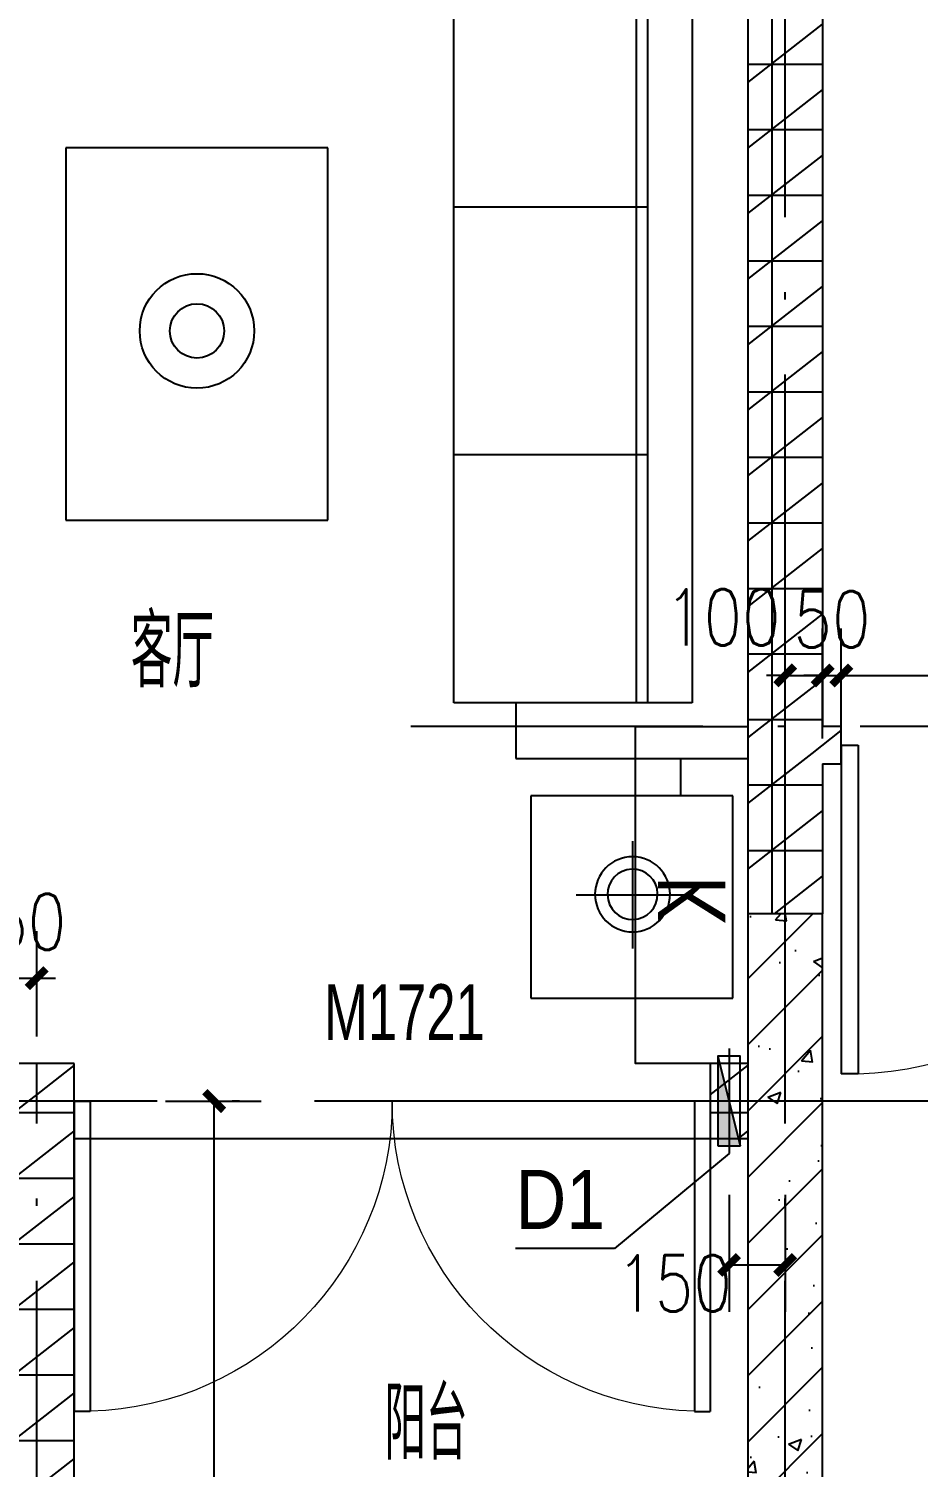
# Model space of a CAD drawing. Extents: x 718358 to 1668613, y -348838 to -159582.
# Drawn here: x 802814 to 805191, y -336072 to -332231 of the extents above; entities that cross this region are included whole.
import ezdxf

# ---------------------------------------------------------------- set-up
doc = ezdxf.new("R2010")
doc.units = 0
doc.header["$LTSCALE"] = 1000
doc.linetypes.add('DOTE', pattern=[2.42, 2, -0.2, 0.02, -0.2])
for name, color, linetype in [('建-墙体', 2, 'Continuous'), ('建-家具', 251, 'Continuous'), ('建-尺寸', 73, 'Continuous'), ('建-影线', 8, 'Continuous'), ('建-房间名', 7, 'Continuous'), ('建-柱子', 6, 'Continuous'), ('建-空调及空调洞', 70, 'Continuous'), ('建-轴网', 14, 'DOTE'), ('建-门窗', 4, 'Continuous'), ('建-门窗-编号', 7, 'Continuous')]:
    doc.layers.add(name, color=color, linetype=linetype)
doc.layers.add('栏杆', color=30, linetype='Continuous', lineweight=9)
doc.styles.add('_TCH_DIM', font='gt单线西文.shx', dxfattribs={"width": 0.8, "bigfont": 'gt单线中文.shx'})
doc.styles.add('_TCH_WINDOW', font='gt单线西文.shx', dxfattribs={"height": 3.5, "bigfont": 'gt单线中文.shx'})
doc.styles.add('DIM_FONT', font='SIMPLEX.shx', dxfattribs={"width": 0.8, "bigfont": 'GBCBIG.shx'})
doc.dimstyles.new('DIMN50', dxfattribs={"dimscale": 0.5, "dimtxt": 300, "dimasz": 100, "dimexe": 250, "dimexo": 300, "dimgap": 150, "dimtad": 1, "dimdec": 0, "dimzin": 0, "dimdsep": 46, "dimtxsty": 'DIM_FONT', "dimblk": 'ARCHTICK', "dimcen": 0.09, "dimdle": 1, "dimclrt": 7, "dimazin": 2, "dimtfac": 1, "dimtdec": 0, "dimtix": 1, "dimtmove": 2, "dimatfit": 3, "dimldrblk": 'ARCHTICK', "dimfxl": 1, "dimtolj": 1, "dimtzin": 0, "dimarcsym": 0})
pattern_1 = [(0, (0, 0), (0, 175), []), (37.875, (200, 0), (-84.807639, 109.038328), []), (90, (200, 0), (-225, 1e-14), [])]

# ---------------------------------------------------------------- blocks, each defined once
blk = doc.blocks.new('sf')
at = {"layer": '建-家具'}
for p, q in [((79749.9, -87777.5), (79749.9, -87237.8)), ((79749.9, -87237.8), (80289.6, -87237.8)), ((80289.6, -87237.8), (80289.6, -87777.5)), ((79387.7, -87279.8), (78507.7, -87279.8)), ((78507.7, -87842.8), (78507.7, -87279.8)), ((79387.7, -87844.4), (79387.7, -87279.8)), ((79749.9, -87337.8), (79387.7, -87337.8)), ((80021.5, -87656.9), (80021.5, -87370.7)), ((79252.7, -87414.7), (78642.6, -87414.7)), ((78642.6, -87993.9), (78642.6, -87414.7)), ((79252.7, -87414.7), (79252.7, -87993.9)), ((78642.6, -87522.8), (79252.7, -87522.8)), ((79871.2, -87513.8), (80171.8, -87513.8)), ((78642.6, -87549.8), (79252.7, -87549.8)), ((80289.6, -87777.5), (79749.9, -87777.5)), ((80149.9, -87877.5), (80149.9, -87777.5)), ((78642.6, -87842.8), (78507.7, -87842.8)), ((79252.7, -87844.4), (79387.7, -87844.4)), ((79708.3, -87877.5), (80329.4, -87877.5)), ((79708.3, -88025.9), (79708.3, -87877.5)), ((79252.7, -87993.9), (78642.6, -87993.9)), ((80181, -88025.9), (79543.9, -88025.9)), ((79543.9, -89996.8), (79543.9, -88025.9)), ((80032.4, -89996.8), (80032.4, -88025.9)), ((80062.1, -89996.8), (80062.1, -88025.9)), ((80181, -88025.9), (80181, -89996.8)), ((79207.7, -88514.3), (78507.7, -88514.3)), ((78507.7, -88514.3), (78507.7, -89508.4)), ((79207.7, -89508.4), (79207.7, -88514.3)), ((80062.1, -88672.8), (79543.9, -88672.8)), ((79543.9, -89333), (80062.1, -89333)), ((78507.7, -89508.4), (79207.7, -89508.4)), ((80181, -89996.8), (79543.9, -89996.8)), ((79710.1, -89996.8), (79710.1, -90145.2)), ((79710.1, -90145.2), (80329.4, -90145.2)), ((80149.9, -90145.2), (80149.9, -90245.2)), ((79749.9, -90245.2), (79749.9, -90784.9)), ((80289.6, -90245.2), (79749.9, -90245.2)), ((80289.6, -90784.9), (80289.6, -90245.2)), ((80021.5, -90365.8), (80021.5, -90652)), ((79871.2, -90508.9), (80171.8, -90508.9)), ((79749.9, -90784.9), (80289.6, -90784.9))]:
    blk.add_line(p, q, dxfattribs=at)
blk.add_lwpolyline([(80329.4, -87877.5), (80329.4, -90145.2)], dxfattribs=at)
for radius in [152.9, 72.6]:
    blk.add_circle((78857.7, -89003.4), radius, dxfattribs=at)
for major_axis, start_param, end_param in [((-100.3, -0.4), -0.003785, 6.2794), ((67.1, -1.6), 3.165615400503639, 9.448800707683226)]:
    blk.add_ellipse((80021.5, -87515), major_axis=major_axis, ratio=1, start_param=start_param, end_param=end_param, dxfattribs=at)
at = {"layer": '建-家具', "extrusion": (8.87659e-44, -1.84514e-37, -1)}
blk.add_ellipse((80021.5, -90507.7), major_axis=(-100.3, 0.4), ratio=1, start_param=-0.003785, end_param=6.2794, dxfattribs=at)
at = {"layer": '建-家具', "extrusion": (9.70209e-44, -1.84514e-37, -1)}
blk.add_ellipse((80021.5, -90507.7), major_axis=(67.1, 1.6), ratio=1, start_param=3.165615400503639, end_param=9.448800707683226, dxfattribs=at)
blk = doc.blocks.new('空调穿墙管')
at = {"layer": '建-空调及空调洞'}
h = blk.add_hatch(color=256, dxfattribs=at)
h.paths.add_polyline_path([(30, 120), (0, 120), (0, 0), (60, 0)])
h.paths.add_polyline_path([(0, 240), (0, 120), (30, 120)])
for p, q in [((0, 240), (60, 0)), ((30, 260), (30, -20))]:
    blk.add_line(p, q, dxfattribs=at)
blk.add_lwpolyline([(0, 0), (60, 0), (60, 240), (0, 240)], close=True, dxfattribs=at)
blk = doc.blocks.new('空调壁挂机')
at = {"layer": '建-空调及空调洞'}
blk.add_lwpolyline([(900, 300), (900, 0), (0, 0), (0, 300)], close=True, dxfattribs=at)
at = {"layer": '建-空调及空调洞', "style": '_TCH_DIM', "text_generation_flag": 4, "width": 0.8}
blk.add_text('K', height=180, dxfattribs=at).set_placement((398.6, 240.5))
blk = doc.blocks.new('$DorLib2D$00000002')
for p, q in [((-0.5, 0), (-0.5, 0.4875)), ((-0.475, 0.4875), (-0.5, 0.4875)), ((-0.475, 0), (-0.475, 0.4875)), ((0.475, 0), (0.475, 0.4875)), ((0.475, 0.4875), (0.5, 0.4875)), ((0.5, 0), (0.5, 0.4875)), ((-0.5, 0), (-0.475, 0)), ((0.5, 0), (0.475, 0))]:
    blk.add_line(p, q)
at = {"lineweight": 13}
for centre, start, end in [((-0.4875, 0), 0, 88.5307), ((0.4875, 0), 91.4693, 180)]:
    blk.add_arc(centre, 0.4875, start, end, dxfattribs=at)
blk = doc.blocks.new('$TCHSYS$DOOR2D')
for p, q in [((0.45, 0.975), (0.5, 0.975)), ((0.45, 0), (0.45, 0.975)), ((0.5, 0), (0.5, 0.975)), ((0.5, 0), (0.45, 0))]:
    blk.add_line(p, q)
at = {"lineweight": 13}
blk.add_arc((0.475, 0), 0.975, 91.4693, 180, dxfattribs=at)
blk = doc.blocks.new('_ArchTick')
at = {"color": 0, "linetype": 'ByBlock', "const_width": 0.4}
blk.add_lwpolyline([(-0.5, -0.5), (0.5, 0.5)], dxfattribs=at)
blk = doc.blocks.new('*D455')
at = {"layer": 'Defpoints', "color": 0, "transparency": 16777216}
for p in [(802835.2, -334765.5), (802685.2, -335071.2), (802835.2, -335071.2)]:
    blk.add_point(p, dxfattribs=at)
at = {"layer": '建-尺寸', "color": 0, "lineweight": -2, "transparency": 16777216}
for p, q in [((802685.2, -334921.2), (802685.2, -334640.5)), ((802835.2, -334921.2), (802835.2, -334640.5)), ((802685.2, -334765.5), (802635.2, -334765.5)), ((802685.2, -334765.5), (802835.2, -334765.5)), ((802835.2, -334765.5), (802885.2, -334765.5))]:
    blk.add_line(p, q, dxfattribs=at)
at = {"layer": '建-尺寸', "color": 0, "lineweight": -2, "transparency": 16777216, "xscale": 50, "yscale": 50, "zscale": 50}
blk.add_blockref('_ArchTick', (802685.2, -334765.5), dxfattribs=at)
at = {"layer": '建-尺寸', "color": 0, "lineweight": -2, "transparency": 16777216, "xscale": 50, "yscale": 50, "zscale": 50, "rotation": 180}
blk.add_blockref('_ArchTick', (802835.2, -334765.5), dxfattribs=at)
at = {"layer": '建-尺寸', "color": 7, "transparency": 16777216, "insert": (802760.2, -334615.5), "char_height": 150, "attachment_point": 5, "style": 'DIM_FONT'}
blk.add_mtext('\\A1;150', dxfattribs=at)
blk = doc.blocks.new('*D459')
at = {"layer": 'Defpoints', "color": 0, "transparency": 16777216}
for p in [(804935.2, -333957.4), (804835.2, -334275.6), (804935.2, -334275.6)]:
    blk.add_point(p, dxfattribs=at)
at = {"layer": '建-尺寸', "color": 0, "lineweight": -2, "transparency": 16777216}
for p, q in [((804835.2, -334125.6), (804835.2, -333832.4)), ((804935.2, -334125.6), (804935.2, -333832.4)), ((804835.2, -333957.4), (804785.2, -333957.4)), ((804835.2, -333957.4), (804935.2, -333957.4)), ((804935.2, -333957.4), (804985.2, -333957.4))]:
    blk.add_line(p, q, dxfattribs=at)
at = {"layer": '建-尺寸', "color": 0, "lineweight": -2, "transparency": 16777216, "xscale": 50, "yscale": 50, "zscale": 50}
blk.add_blockref('_ArchTick', (804835.2, -333957.4), dxfattribs=at)
at = {"layer": '建-尺寸', "color": 0, "lineweight": -2, "transparency": 16777216, "xscale": 50, "yscale": 50, "zscale": 50, "rotation": 180}
blk.add_blockref('_ArchTick', (804935.2, -333957.4), dxfattribs=at)
at = {"layer": '建-尺寸', "color": 7, "transparency": 16777216, "insert": (804668.6, -333802.4), "char_height": 150, "attachment_point": 5, "style": 'DIM_FONT'}
blk.add_mtext('\\A1;100', dxfattribs=at)
blk = doc.blocks.new('*D460')
at = {"layer": 'Defpoints', "color": 0, "transparency": 16777216}
for p in [(804985.2, -333957.4), (804935.2, -334275.6), (804985.2, -334275.6)]:
    blk.add_point(p, dxfattribs=at)
at = {"layer": '建-尺寸', "color": 0, "lineweight": -2, "transparency": 16777216}
for p, q in [((804935.2, -334125.6), (804935.2, -333832.4)), ((804985.2, -334125.6), (804985.2, -333832.4)), ((804935.2, -333957.4), (804885.2, -333957.4)), ((804935.2, -333957.4), (804985.2, -333957.4)), ((804985.2, -333957.4), (805035.2, -333957.4))]:
    blk.add_line(p, q, dxfattribs=at)
at = {"layer": '建-尺寸', "color": 0, "lineweight": -2, "transparency": 16777216, "xscale": 50, "yscale": 50, "zscale": 50}
blk.add_blockref('_ArchTick', (804935.2, -333957.4), dxfattribs=at)
at = {"layer": '建-尺寸', "color": 0, "lineweight": -2, "transparency": 16777216, "xscale": 50, "yscale": 50, "zscale": 50, "rotation": 180}
blk.add_blockref('_ArchTick', (804985.2, -333957.4), dxfattribs=at)
at = {"layer": '建-尺寸', "color": 7, "transparency": 16777216, "insert": (804960.2, -333807.4), "char_height": 150, "attachment_point": 5, "style": 'DIM_FONT'}
blk.add_mtext('\\A1;50', dxfattribs=at)
blk = doc.blocks.new('*D461')
at = {"layer": 'Defpoints', "color": 0, "transparency": 16777216}
for p in [(805885.2, -333957.4), (804985.2, -334275.6), (805885.2, -334275.6)]:
    blk.add_point(p, dxfattribs=at)
at = {"layer": '建-尺寸', "color": 0, "lineweight": -2, "transparency": 16777216}
for p, q in [((804985.2, -334125.6), (804985.2, -333832.4)), ((805885.2, -334125.6), (805885.2, -333832.4)), ((804984.7, -333957.4), (805885.7, -333957.4))]:
    blk.add_line(p, q, dxfattribs=at)
at = {"layer": '建-尺寸', "color": 0, "lineweight": -2, "transparency": 16777216, "xscale": 50, "yscale": 50, "zscale": 50, "rotation": 180}
blk.add_blockref('_ArchTick', (804985.2, -333957.4), dxfattribs=at)
at = {"layer": '建-尺寸', "color": 0, "lineweight": -2, "transparency": 16777216, "xscale": 50, "yscale": 50, "zscale": 50}
blk.add_blockref('_ArchTick', (805885.2, -333957.4), dxfattribs=at)
at = {"layer": '建-尺寸', "color": 7, "transparency": 16777216, "insert": (805435.2, -333807.4), "char_height": 150, "attachment_point": 5, "style": 'DIM_FONT'}
blk.add_mtext('\\A1;900', dxfattribs=at)
blk = doc.blocks.new('*D515')
at = {"layer": 'Defpoints', "color": 0, "transparency": 16777216}
for p in [(804685.2, -335194.4), (804835.2, -335194.4), (804835.2, -335531.5)]:
    blk.add_point(p, dxfattribs=at)
at = {"layer": '建-尺寸', "color": 0, "lineweight": -2, "transparency": 16777216}
for p, q in [((804685.2, -335344.4), (804685.2, -335656.5)), ((804835.2, -335344.4), (804835.2, -335656.5)), ((804684.7, -335531.5), (804835.7, -335531.5))]:
    blk.add_line(p, q, dxfattribs=at)
at = {"layer": '建-尺寸', "color": 0, "lineweight": -2, "transparency": 16777216, "xscale": 50, "yscale": 50, "zscale": 50}
for p, rotation in [((804685.2, -335531.5), 179.9999364059758), ((804835.2, -335531.5), 359.9999364059758)]:
    blk.add_blockref('_ArchTick', p, dxfattribs=dict(at, rotation=rotation))
at = {"layer": '建-尺寸', "color": 7, "transparency": 16777216, "insert": (804538.6, -335580.7), "char_height": 150, "attachment_point": 5, "rotation": 359.9999, "style": 'DIM_FONT'}
blk.add_mtext('\\A1;150', dxfattribs=at)
blk = doc.blocks.new('*D568')
at = {"layer": 'Defpoints', "color": 0, "transparency": 16777216}
for p in [(803029.3, -335093.8), (803309.7, -335093.8), (803029.3, -337543.8)]:
    blk.add_point(p, dxfattribs=at)
at = {"layer": '建-尺寸', "color": 0, "lineweight": -2, "transparency": 16777216}
for p, q in [((803179.3, -335093.8), (803434.7, -335093.8)), ((803309.7, -337544.3), (803309.7, -335093.3)), ((803179.3, -337543.8), (803434.7, -337543.8))]:
    blk.add_line(p, q, dxfattribs=at)
at = {"layer": '建-尺寸', "color": 0, "lineweight": -2, "transparency": 16777216, "xscale": 50, "yscale": 50, "zscale": 50}
for p, rotation in [((803309.7, -335093.8), 90), ((803309.7, -337543.8), 270)]:
    blk.add_blockref('_ArchTick', p, dxfattribs=dict(at, rotation=rotation))
at = {"layer": '建-尺寸', "color": 7, "transparency": 16777216, "insert": (803159.7, -336318.8), "char_height": 150, "attachment_point": 5, "rotation": 90, "style": 'DIM_FONT'}
blk.add_mtext('\\A1;2450', dxfattribs=at)

msp = doc.modelspace()

# ---------------------------------------------------------------- hatches: boundary and pattern name
at = {"layer": '建-影线'}
h = msp.add_hatch(dxfattribs=at)
h.set_pattern_fill('空心砖', color=256, scale=50, style=0)
h.set_pattern_definition(pattern_1)
h.paths.add_polyline_path([(804935.2, -330993.8), (804735.2, -330993.8), (804735.2, -334093.8), (804868.5, -334127.1), (804935.2, -334093.8)])
h = msp.add_hatch(dxfattribs=at)
h.set_pattern_fill('空心砖', color=256, scale=50, style=0)
h.set_pattern_definition(pattern_1)
h.paths.add_polyline_path([(804735.2, -334593.8), (804935.2, -334593.8), (804935.2, -334193.8), (804868.5, -334127.1), (804735.2, -334093.8)])
h = msp.add_hatch(dxfattribs=at)
h.set_pattern_fill('空心砖', color=256, scale=50, style=0)
h.set_pattern_definition(pattern_1)
h.paths.add_polyline_path([(804935.2, -334193.8), (804985.2, -334193.8), (804985.2, -334093.8), (804935.2, -334093.8), (804868.5, -334127.1)])
h = msp.add_hatch(dxfattribs=at)
h.set_pattern_fill('钢筋混凝土', color=256, scale=50, style=0)
h.set_pattern_definition([(45, (0, 0), (-88.388348, 88.388348), []), (50, (0, 0), (358.63009, -31.37607), [37.5, -412.5]), (355, (0, 0), (-69.37567, 376.09607), [30, -330]), (100.4514, (29.9, -2.6), (289.25469, 344.71977), [31.8701, -350.57106]), (46.1842, (0, 100), (533.62052, -82.7595), [56.25, -618.75]), (96.6356, (44.47, 93.1), (467.33135, 487.05894), [47.80514, -525.8565]), (351.1842, (0, 100), (467.33097, 487.0593), [45, -495]), (21, (50, 75), (298.45353, -201.30945), [37.5, -412.5]), (326, (50, 75), (121.65767, 362.57502), [30, -330]), (71.4514, (74.87, 58.22), (420.11131, 161.26525), [31.8701, -350.57106]), (37.5, (0, 0), (6.079928, 166.446927), [0, -326, 0, -335, 0, -331.25]), (7.5, (0, 0), (131.53477, 197.205856), [0, -191, 0, -318.5, 0, -126.25]), (327.5, (-111.5, 0), (266.911218, -11.277436), [0, -125, 0, -390, 0, -517.5]), (317.5, (-161.5, 0), (291.593085, 50.05249), [0, -162.5, 0, -259, 0, -367.5])])
h.paths.add_polyline_path([(804735.2, -338093.8), (804935.2, -338093.8), (804935.2, -334593.8), (804735.2, -334593.8)])
h = msp.add_hatch(dxfattribs=at)
h.set_pattern_fill('空心砖', color=256, scale=50, style=0)
h.set_pattern_definition(pattern_1)
h.paths.add_polyline_path([(802835.2, -334993.8), (802685.2, -334993.8), (802685.2, -335093.8), (802835.2, -335093.8)])
h = msp.add_hatch(dxfattribs=at)
h.set_pattern_fill('空心砖', color=256, scale=50, style=0)
h.set_pattern_definition(pattern_1)
h.paths.add_polyline_path([(802935.2, -335193.8), (802935.2, -334993.8), (802835.2, -334993.8), (802835.2, -335093.8)])
h = msp.add_hatch(dxfattribs=at)
h.set_pattern_fill('空心砖', color=256, scale=50, style=0)
h.set_pattern_definition(pattern_1)
h.paths.add_polyline_path([(804735.2, -335193.8), (804735.2, -334993.8), (804635.2, -334993.8), (804635.2, -335193.8)])
h = msp.add_hatch(dxfattribs=at)
h.set_pattern_fill('空心砖', color=256, scale=50, style=0)
h.set_pattern_definition(pattern_1)
h.paths.add_polyline_path([(802935.2, -338693.8), (802935.2, -335193.8), (802835.2, -335093.8), (802735.2, -335093.8), (802735.2, -338693.8)])
at = {"layer": '栏杆'}
h = msp.add_hatch(dxfattribs=at)
h.set_pattern_fill('ANSI32', color=256, scale=30, angle=135, style=0)
h.set_pattern_definition([(180, (12570.75, -291054.38), (-1e-14, -142.875), []), (180, (12523.12, -291006.76), (-1e-14, -142.875), [])])
h.paths.add_polyline_path([(804899.8, -334515.9), (803199.8, -334515.9), (803199.8, -334565.9), (804899.8, -334565.9)])

# ---------------------------------------------------------------- linework, layer by layer
at = {"layer": '建-墙体'}
for p, q in [((804735.2, -330993.8), (804735.2, -334093.8)), ((804935.2, -330993.8), (804935.2, -334093.8)), ((804735.2, -334093.8), (804735.2, -334593.8)), ((804985.2, -334093.8), (804935.2, -334093.8)), ((804985.2, -334193.8), (804985.2, -334093.8)), ((804935.2, -334193.8), (804985.2, -334193.8)), ((804935.2, -334193.8), (804935.2, -334593.8)), ((802835.2, -334993.8), (802685.2, -334993.8)), ((802935.2, -334993.8), (802835.2, -334993.8)), ((802935.2, -335193.8), (802935.2, -334993.8)), ((804735.2, -334993.8), (804635.2, -334993.8)), ((804635.2, -334993.8), (804635.2, -335193.8)), ((802935.2, -338693.8), (802935.2, -335193.8)), ((804635.2, -335193.8), (804735.2, -335193.8))]:
    msp.add_line(p, q, dxfattribs=at)
at = {"layer": '建-柱子'}
for p, q in [((804935.2, -334593.8), (804735.2, -334593.8)), ((804735.2, -334593.8), (804735.2, -338093.8)), ((804935.2, -338093.8), (804935.2, -334593.8))]:
    msp.add_line(p, q, dxfattribs=at)
at = {"layer": '建-空调及空调洞'}
for p, q in [((804685.2, -335233.8), (804379.1, -335487.7)), ((804379.1, -335487.7), (804115, -335487.7))]:
    msp.add_line(p, q, dxfattribs=at)
at = {"layer": '建-轴网'}
for p, q in [((804835.2, -339993.8), (804835.2, -328693.8)), ((807035.2, -334093.8), (803835.2, -334093.8)), ((802835.2, -339993.8), (802835.2, -334993.8)), ((805577.3, -335093.8), (768185.2, -335093.8))]:
    msp.add_line(p, q, dxfattribs=at)
at = {"layer": '建-门窗'}
msp.add_line((802935.2, -335193.8), (804635.2, -335193.8), dxfattribs=at)

# ---------------------------------------------------------------- block references
at = {"layer": '建-家具'}
msp.add_blockref('sf', (724405.8, -244034.1), dxfattribs=at)
at = {"layer": '建-空调及空调洞', "rotation": 270}
msp.add_blockref('空调壁挂机', (804435.2, -334093.8), dxfattribs=at)
at = {"layer": '建-空调及空调洞'}
msp.add_blockref('空调穿墙管', (804655.2, -335213.8), dxfattribs=at)
at = {"layer": '建-门窗'}
ref = msp.add_blockref('$TCHSYS$DOOR2D', (805435.2, -334143.8), dxfattribs=dict(at, xscale=-900, yscale=-900, zscale=-900, rotation=0.0001033552980656313))
ref.add_attrib('A', 'M0921', (805253.2, -334336.1), dxfattribs={"layer": '建-门窗-编号', "height": 148.75, "rotation": 0.0001, "style": '_TCH_WINDOW', "width": 0.705882})
ref = msp.add_blockref('$DorLib2D$00000002', (803785.2, -335093.8), dxfattribs=dict(at, xscale=1700, yscale=-1700, zscale=1700, rotation=3.978391758246171e-06))
ref.add_attrib('A', 'M1721', (803603.2, -334930.7), dxfattribs={"layer": '建-门窗-编号', "height": 148.75, "rotation": 0, "style": '_TCH_WINDOW', "width": 0.705882})

# ---------------------------------------------------------------- texts
at = {"layer": '建-房间名', "style": 'DIM_FONT', "width": 0.8}
for s, p in [('客厅', (803086.9, -333989.5)), ('阳台', (803764.6, -336051.7))]:
    msp.add_text(s, height=192.91, dxfattribs=at).set_placement(p)
at = {"layer": '建-空调及空调洞', "style": '_TCH_DIM', "width": 0.888889}
msp.add_text('D1', height=157.5, dxfattribs=at).set_placement((804115, -335435.2))

# ---------------------------------------------------------------- dimensions: what is measured, and where the dimension line sits
at = {"layer": '建-尺寸'}
for base, p1, p2, angle, picture, middle in [((804935.2, -333957.4), (804835.2, -334275.6), (804935.2, -334275.6), 0, '*D459', (804668.6, -333802.4)), ((804835.2, -335531.5), (804685.2, -335194.4), (804835.2, -335194.4), 359.9999, '*D515', (804538.6, -335580.7))]:
    dim = msp.add_linear_dim(base=base, p1=p1, p2=p2, angle=angle, dimstyle='DIMN50', dxfattribs=at)
    dim.commit()
    dim.dimension.update_dxf_attribs({"geometry": picture, "text_midpoint": middle, "dimtype": 161})
for p1, p2, distance, picture, middle in [((804935.2, -334275.6), (804985.2, -334275.6), 318.2, '*D460', (804960.2, -333807.4)), ((804985.2, -334275.6), (805885.2, -334275.6), 318.2, '*D461', (805435.2, -333807.4)), ((802685.2, -335071.2), (802835.2, -335071.2), 305.6, '*D455', (802760.2, -334615.5)), ((803029.3, -337543.8), (803029.3, -335093.8), -280.4, '*D568', (803159.7, -336318.8))]:
    dim = msp.add_aligned_dim(p1=p1, p2=p2, distance=distance, dimstyle='DIMN50', dxfattribs=at)
    dim.commit()
    dim.dimension.update_dxf_attribs({"geometry": picture, "text_midpoint": middle})

doc.saveas('drawing.dxf')
